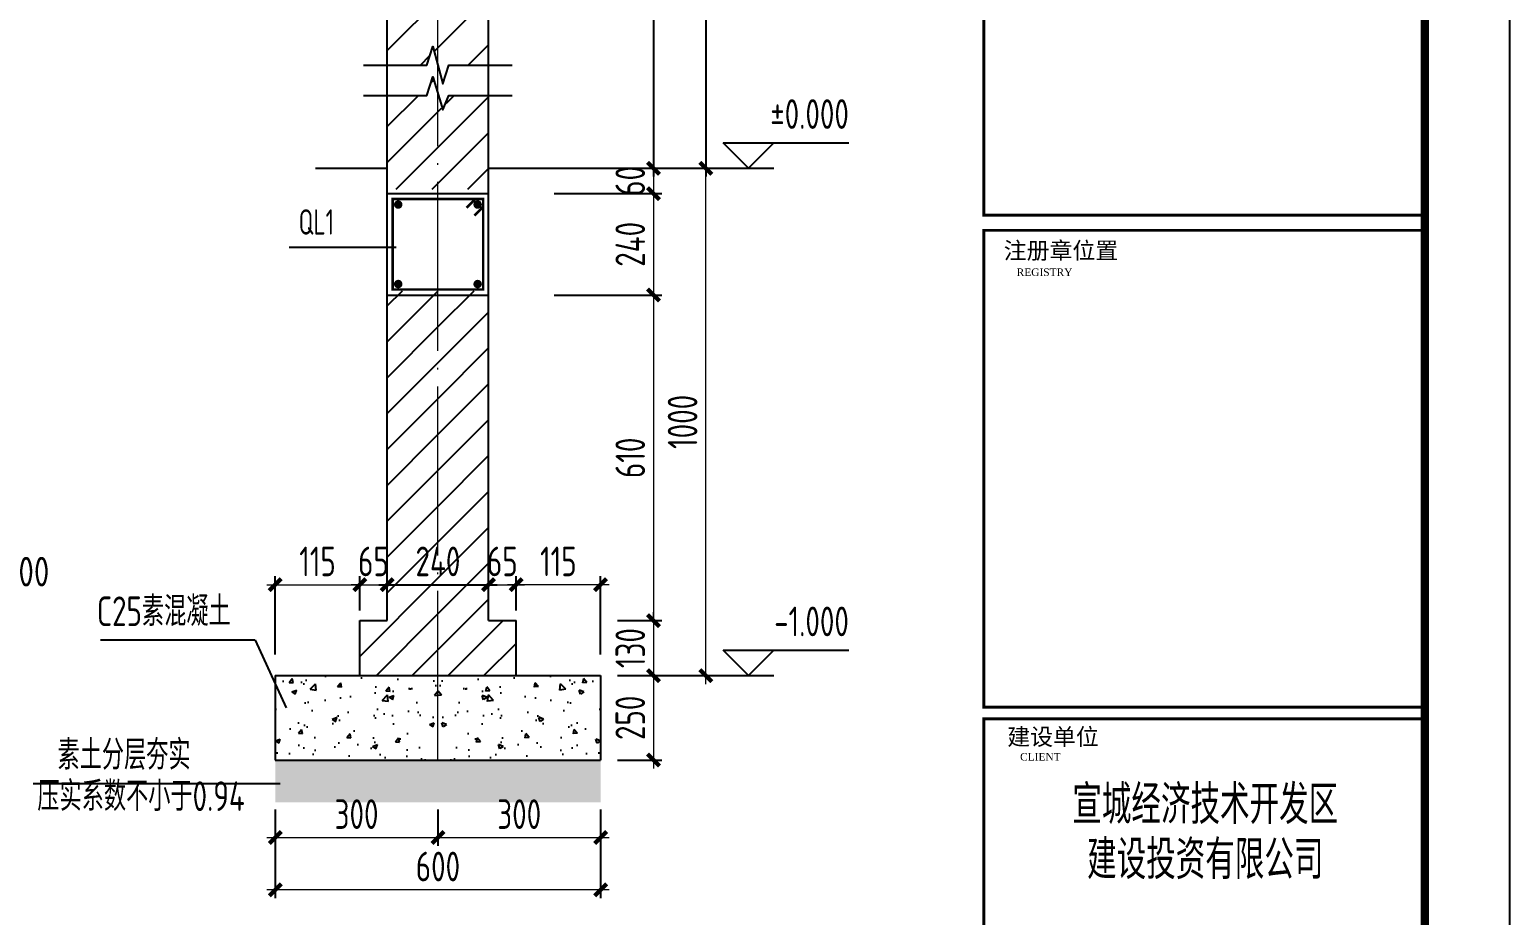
# Model space of a CAD drawing. Extents: x -2746917 to -971774, y -3334247 to -3250358.
# Drawn here: x -2203176 to -2185663, y -3294175 to -3283700 of the extents above; entities that cross this region are included whole.
import ezdxf
from ezdxf.enums import TextEntityAlignment as Align

# ---------------------------------------------------------------- set-up
doc = ezdxf.new("R2010")
doc.units = 0
doc.header["$LTSCALE"] = 1000
doc.header["$MEASUREMENT"] = 0
doc.header["$PDMODE"] = 35
doc.linetypes.add('DOTE', pattern=[2.42, 2, -0.2, 0.02, -0.2])
doc.layers.get('0').update_dxf_attribs({"linetype": 'CONTINUOUS'})
doc.layers.get('Defpoints').update_dxf_attribs({"linetype": 'CONTINUOUS'})
for name, color, linetype in [('AXIS', 253, 'DOTE'), ('DIM', 3, 'CONTINUOUS'), ('HATCH', 254, 'CONTINUOUS'), ('PUB_TEXT', 7, 'CONTINUOUS'), ('PUB_TITLE', 4, 'CONTINUOUS'), ('REIN', 1, 'CONTINUOUS'), ('TEXT', 7, 'CONTINUOUS'), ('THIN', 7, 'CONTINUOUS'), ('WIN', 3, 'CONTINUOUS')]:
    doc.layers.add(name, color=color, linetype=linetype)
doc.layers.add('yichutu', color=7, linetype='CONTINUOUS', true_color=0xffffff, plot=False)
doc.styles.add('GHF', font='times.ttf')
doc.styles.add('hztxt', font='tssdeng.shx', dxfattribs={"width": 0.8, "bigfont": 'tssdchn.shx'})
doc.styles.add('STYLE1', font='simhei.ttf', dxfattribs={"width": 0.8})
doc.styles.add('TSSD_Dimension', font='tssdeng.shx', dxfattribs={"width": 0.75, "bigfont": 'Hztxt.shx'})
doc.styles.add('TSSD_Rein', font='Tssdeng.shx', dxfattribs={"width": 0.75, "bigfont": 'hztxt.shx'})
doc.dimstyles.new('TSSD_200_100', dxfattribs={"dimtxt": 350, "dimasz": 100, "dimexe": 100, "dimexo": 250, "dimgap": 100, "dimtad": 1, "dimdec": 0, "dimlfac": 2, "dimzin": 0, "dimdsep": 46, "dimtxsty": 'TSSD_Dimension', "dimblk": 'ARCHTICK', "dimcen": 0, "dimdle": 100, "dimclrt": 7, "dimadec": 0, "dimazin": 0, "dimtfac": 1, "dimtdec": 0, "dimtix": 1, "dimtmove": 2, "dimatfit": 3, "dimfxl": 1, "dimtolj": 1, "dimtzin": 0, "dimarcsym": 0})
doc.dimstyles.new('TSSD_20_100', dxfattribs={"dimtxt": 350, "dimasz": 100, "dimexe": 100, "dimexo": 250, "dimgap": 100, "dimtad": 1, "dimdec": 0, "dimlfac": 0.2, "dimzin": 0, "dimdsep": 46, "dimtxsty": 'TSSD_Dimension', "dimblk": 'ARCHTICK', "dimcen": 0, "dimdle": 100, "dimclrt": 7, "dimadec": 0, "dimazin": 0, "dimtfac": 1, "dimtdec": 0, "dimtix": 1, "dimtmove": 2, "dimatfit": 3, "dimfxl": 1, "dimtolj": 1, "dimtzin": 0, "dimlwd": 5, "dimarcsym": 0})
doc.dimstyles.new('TSSD_50_100', dxfattribs={"dimtxt": 350, "dimasz": 100, "dimexe": 100, "dimexo": 250, "dimgap": 100, "dimtad": 1, "dimdec": 0, "dimlfac": 0.5, "dimzin": 0, "dimdsep": 46, "dimtxsty": 'TSSD_Dimension', "dimblk": 'ARCHTICK', "dimcen": 0, "dimdle": 100, "dimclrt": 7, "dimadec": 0, "dimazin": 0, "dimtfac": 1, "dimtdec": 0, "dimtix": 1, "dimtmove": 2, "dimatfit": 3, "dimfxl": 1, "dimtolj": 1, "dimtzin": 0, "dimarcsym": 0})
pattern_1 = [(45, (-3345172.36, -2723413.1), (-212.132034, 212.132034), [])]

# ---------------------------------------------------------------- blocks, each defined once
blk = doc.blocks.new('_ArchTick')
at = {"color": 0, "const_width": 0.5}
blk.add_lwpolyline([(-0.71, -0.71), (0.71, 0.71)], dxfattribs=at)
blk = doc.blocks.new('*D2614')
at = {"layer": 'Defpoints', "color": 0}
for p in [(-2197216, -3285339), (-2197216, -3285639), (-2195792, -3285639)]:
    blk.add_point(p, dxfattribs=at)
at = {"layer": 'DIM', "color": 0, "lineweight": 5}
for p, q in [((-2195792, -3285339), (-2195792, -3285239)), ((-2195792, -3285339), (-2195792, -3285639)), ((-2195792, -3285639), (-2195792, -3285739))]:
    blk.add_line(p, q, dxfattribs=at)
at = {"layer": 'DIM', "color": 0, "lineweight": -2}
for p, q in [((-2196966, -3285339), (-2195692, -3285339)), ((-2196966, -3285639), (-2195692, -3285639))]:
    blk.add_line(p, q, dxfattribs=at)
at = {"layer": 'DIM', "color": 0, "lineweight": 5, "xscale": 100, "yscale": 100, "zscale": 100}
for p, rotation in [((-2195792, -3285339), 270), ((-2195792, -3285639), 90)]:
    blk.add_blockref('_ArchTick', p, dxfattribs=dict(at, rotation=rotation))
at = {"layer": 'DIM', "color": 7, "insert": (-2196067, -3285489), "char_height": 350, "attachment_point": 5, "rotation": 90, "style": 'TSSD_Dimension'}
blk.add_mtext('\\A1;60', dxfattribs=at)
blk = doc.blocks.new('*D2615')
at = {"layer": 'Defpoints', "color": 0}
for p in [(-2197216, -3286839), (-2196468, -3290689), (-2195792, -3290689)]:
    blk.add_point(p, dxfattribs=at)
at = {"layer": 'DIM', "color": 0, "lineweight": 5}
blk.add_line((-2195792, -3286739), (-2195792, -3290789), dxfattribs=at)
at = {"layer": 'DIM', "color": 0, "lineweight": -2}
for p, q in [((-2196966, -3286839), (-2195692, -3286839)), ((-2196218, -3290689), (-2195692, -3290689))]:
    blk.add_line(p, q, dxfattribs=at)
at = {"layer": 'DIM', "color": 0, "lineweight": 5, "xscale": 100, "yscale": 100, "zscale": 100}
for p, rotation in [((-2195792, -3286839), 90), ((-2195792, -3290689), 270)]:
    blk.add_blockref('_ArchTick', p, dxfattribs=dict(at, rotation=rotation))
at = {"layer": 'DIM', "color": 7, "insert": (-2196067, -3288764), "char_height": 350, "attachment_point": 5, "rotation": 90, "style": 'TSSD_Dimension'}
blk.add_mtext('\\A1;610', dxfattribs=at)
blk = doc.blocks.new('*D2616')
at = {"layer": 'Defpoints', "color": 0}
for p in [(-2196468, -3290689), (-2196468, -3291339), (-2195792, -3291339)]:
    blk.add_point(p, dxfattribs=at)
at = {"layer": 'DIM', "color": 0, "lineweight": 5}
for p, q in [((-2195792, -3290689), (-2195792, -3290589)), ((-2195792, -3290689), (-2195792, -3291339)), ((-2195792, -3291339), (-2195792, -3291439))]:
    blk.add_line(p, q, dxfattribs=at)
at = {"layer": 'DIM', "color": 0, "lineweight": -2}
for p, q in [((-2196218, -3290689), (-2195692, -3290689)), ((-2196218, -3291339), (-2195692, -3291339))]:
    blk.add_line(p, q, dxfattribs=at)
at = {"layer": 'DIM', "color": 0, "lineweight": 5, "xscale": 100, "yscale": 100, "zscale": 100}
for p, rotation in [((-2195792, -3290689), 270), ((-2195792, -3291339), 90)]:
    blk.add_blockref('_ArchTick', p, dxfattribs=dict(at, rotation=rotation))
at = {"layer": 'DIM', "color": 7, "insert": (-2196067, -3291014), "char_height": 350, "attachment_point": 5, "rotation": 90, "style": 'TSSD_Dimension'}
blk.add_mtext('\\A1;130', dxfattribs=at)
blk = doc.blocks.new('*D2617')
at = {"layer": 'Defpoints', "color": 0}
for p in [(-2196468, -3291339), (-2196468, -3292339), (-2195792, -3292339)]:
    blk.add_point(p, dxfattribs=at)
at = {"layer": 'DIM', "color": 0, "lineweight": -2}
for p, q in [((-2196218, -3291339), (-2195692, -3291339)), ((-2196218, -3292339), (-2195692, -3292339))]:
    blk.add_line(p, q, dxfattribs=at)
at = {"layer": 'DIM', "color": 0, "lineweight": 5}
blk.add_line((-2195792, -3291239), (-2195792, -3292439), dxfattribs=at)
at = {"layer": 'DIM', "color": 0, "lineweight": 5, "xscale": 100, "yscale": 100, "zscale": 100}
for p, rotation in [((-2195792, -3291339), 90), ((-2195792, -3292339), 270)]:
    blk.add_blockref('_ArchTick', p, dxfattribs=dict(at, rotation=rotation))
at = {"layer": 'DIM', "color": 7, "insert": (-2196067, -3291839), "char_height": 350, "attachment_point": 5, "rotation": 90, "style": 'TSSD_Dimension'}
blk.add_mtext('\\A1;250', dxfattribs=at)
blk = doc.blocks.new('*D2618')
at = {"layer": 'Defpoints', "color": 0}
for p in [(-2197068, -3285339), (-2195173, -3285339), (-2196320, -3291339)]:
    blk.add_point(p, dxfattribs=at)
at = {"layer": 'DIM', "color": 0, "lineweight": 5}
blk.add_line((-2195173, -3291439), (-2195173, -3285239), dxfattribs=at)
at = {"layer": 'DIM', "color": 0, "lineweight": -2}
for p, q in [((-2196818, -3285339), (-2195073, -3285339)), ((-2196070, -3291339), (-2195073, -3291339))]:
    blk.add_line(p, q, dxfattribs=at)
at = {"layer": 'DIM', "color": 0, "lineweight": 5, "xscale": 100, "yscale": 100, "zscale": 100}
for p, rotation in [((-2195173, -3285339), 90), ((-2195173, -3291339), 270)]:
    blk.add_blockref('_ArchTick', p, dxfattribs=dict(at, rotation=rotation))
at = {"layer": 'DIM', "color": 7, "insert": (-2195448, -3288339), "char_height": 350, "attachment_point": 5, "rotation": 90, "style": 'TSSD_Dimension'}
blk.add_mtext('\\A1;1000', dxfattribs=at)
blk = doc.blocks.new('*D2619')
at = {"layer": 'Defpoints', "color": 0}
for p in [(-2197216, -3285639), (-2197216, -3286839), (-2195792, -3286839)]:
    blk.add_point(p, dxfattribs=at)
at = {"layer": 'DIM', "color": 0, "lineweight": 5}
blk.add_line((-2195792, -3285539), (-2195792, -3286939), dxfattribs=at)
at = {"layer": 'DIM', "color": 0, "lineweight": -2}
for p, q in [((-2196966, -3285639), (-2195692, -3285639)), ((-2196966, -3286839), (-2195692, -3286839))]:
    blk.add_line(p, q, dxfattribs=at)
at = {"layer": 'DIM', "color": 0, "lineweight": 5, "xscale": 100, "yscale": 100, "zscale": 100}
for p, rotation in [((-2195792, -3285639), 90), ((-2195792, -3286839), 270)]:
    blk.add_blockref('_ArchTick', p, dxfattribs=dict(at, rotation=rotation))
at = {"layer": 'DIM', "color": 7, "insert": (-2196067, -3286239), "char_height": 350, "attachment_point": 5, "rotation": 90, "style": 'TSSD_Dimension'}
blk.add_mtext('\\A1;240', dxfattribs=at)
blk = doc.blocks.new('*D2620')
at = {"layer": 'Defpoints', "color": 0}
for p in [(-2200268, -3292673), (-2198343, -3292673), (-2198343, -3293253)]:
    blk.add_point(p, dxfattribs=at)
at = {"layer": 'DIM', "color": 0, "lineweight": -2}
for p, q in [((-2200268, -3292923), (-2200268, -3293353)), ((-2198343, -3292923), (-2198343, -3293353))]:
    blk.add_line(p, q, dxfattribs=at)
at = {"layer": 'DIM', "color": 0, "lineweight": 5}
blk.add_line((-2200368, -3293253), (-2198243, -3293253), dxfattribs=at)
at = {"layer": 'DIM', "color": 0, "lineweight": 5, "xscale": 100, "yscale": 100, "zscale": 100, "rotation": 180}
blk.add_blockref('_ArchTick', (-2200268, -3293253), dxfattribs=at)
at = {"layer": 'DIM', "color": 0, "lineweight": 5, "xscale": 100, "yscale": 100, "zscale": 100}
blk.add_blockref('_ArchTick', (-2198343, -3293253), dxfattribs=at)
at = {"layer": 'DIM', "color": 7, "insert": (-2199306, -3292978), "char_height": 350, "attachment_point": 5, "style": 'TSSD_Dimension'}
blk.add_mtext('\\A1;300', dxfattribs=at)
blk = doc.blocks.new('*D2621')
at = {"layer": 'Defpoints', "color": 0}
for p in [(-2198343, -3292673), (-2196418, -3292673), (-2196418, -3293253)]:
    blk.add_point(p, dxfattribs=at)
at = {"layer": 'DIM', "color": 0, "lineweight": -2}
for p, q in [((-2198343, -3292923), (-2198343, -3293353)), ((-2196418, -3292923), (-2196418, -3293353))]:
    blk.add_line(p, q, dxfattribs=at)
at = {"layer": 'DIM', "color": 0, "lineweight": 5}
blk.add_line((-2198443, -3293253), (-2196318, -3293253), dxfattribs=at)
at = {"layer": 'DIM', "color": 0, "lineweight": 5, "xscale": 100, "yscale": 100, "zscale": 100, "rotation": 180}
blk.add_blockref('_ArchTick', (-2198343, -3293253), dxfattribs=at)
at = {"layer": 'DIM', "color": 0, "lineweight": 5, "xscale": 100, "yscale": 100, "zscale": 100}
blk.add_blockref('_ArchTick', (-2196418, -3293253), dxfattribs=at)
at = {"layer": 'DIM', "color": 7, "insert": (-2197381, -3292978), "char_height": 350, "attachment_point": 5, "style": 'TSSD_Dimension'}
blk.add_mtext('\\A1;300', dxfattribs=at)
blk = doc.blocks.new('*D2622')
at = {"layer": 'Defpoints', "color": 0}
for p in [(-2200268, -3292673), (-2196418, -3292673), (-2200268, -3293872)]:
    blk.add_point(p, dxfattribs=at)
at = {"layer": 'DIM', "color": 0, "lineweight": -2}
for p, q in [((-2200268, -3292923), (-2200268, -3293972)), ((-2196418, -3292923), (-2196418, -3293972))]:
    blk.add_line(p, q, dxfattribs=at)
at = {"layer": 'DIM', "color": 0, "lineweight": 5}
blk.add_line((-2196318, -3293872), (-2200368, -3293872), dxfattribs=at)
at = {"layer": 'DIM', "color": 0, "lineweight": 5, "xscale": 100, "yscale": 100, "zscale": 100, "rotation": 180}
blk.add_blockref('_ArchTick', (-2200268, -3293872), dxfattribs=at)
at = {"layer": 'DIM', "color": 0, "lineweight": 5, "xscale": 100, "yscale": 100, "zscale": 100}
blk.add_blockref('_ArchTick', (-2196418, -3293872), dxfattribs=at)
at = {"layer": 'DIM', "color": 7, "insert": (-2198343, -3293597), "char_height": 350, "attachment_point": 5, "style": 'TSSD_Dimension'}
blk.add_mtext('\\A1;600', dxfattribs=at)
blk = doc.blocks.new('*D2623')
at = {"layer": 'Defpoints', "color": 0}
for p in [(-2199268, -3290264), (-2199268, -3290818), (-2200268, -3291339)]:
    blk.add_point(p, dxfattribs=at)
at = {"layer": 'DIM', "color": 0, "lineweight": 5}
blk.add_line((-2200368, -3290264), (-2199168, -3290264), dxfattribs=at)
at = {"layer": 'DIM', "color": 0, "lineweight": -2}
for p, q in [((-2200268, -3291089), (-2200268, -3290164)), ((-2199268, -3290568), (-2199268, -3290164))]:
    blk.add_line(p, q, dxfattribs=at)
at = {"layer": 'DIM', "color": 0, "lineweight": 5, "xscale": 100, "yscale": 100, "zscale": 100, "rotation": 180}
blk.add_blockref('_ArchTick', (-2200268, -3290264), dxfattribs=at)
at = {"layer": 'DIM', "color": 0, "lineweight": 5, "xscale": 100, "yscale": 100, "zscale": 100}
blk.add_blockref('_ArchTick', (-2199268, -3290264), dxfattribs=at)
at = {"layer": 'DIM', "color": 7, "insert": (-2199768, -3289989), "char_height": 350, "attachment_point": 5, "style": 'TSSD_Dimension'}
blk.add_mtext('\\A1;115', dxfattribs=at)
blk = doc.blocks.new('*D2624')
at = {"layer": 'Defpoints', "color": 0}
for p in [(-2198943, -3290264), (-2199268, -3290818), (-2198943, -3290818)]:
    blk.add_point(p, dxfattribs=at)
at = {"layer": 'DIM', "color": 0, "lineweight": 5}
for p, q in [((-2199268, -3290264), (-2199368, -3290264)), ((-2199268, -3290264), (-2198943, -3290264)), ((-2198943, -3290264), (-2198843, -3290264))]:
    blk.add_line(p, q, dxfattribs=at)
at = {"layer": 'DIM', "color": 0, "lineweight": -2}
for p, q in [((-2199268, -3290568), (-2199268, -3290164)), ((-2198943, -3290568), (-2198943, -3290164))]:
    blk.add_line(p, q, dxfattribs=at)
at = {"layer": 'DIM', "color": 0, "lineweight": 5, "xscale": 100, "yscale": 100, "zscale": 100}
blk.add_blockref('_ArchTick', (-2199268, -3290264), dxfattribs=at)
at = {"layer": 'DIM', "color": 0, "lineweight": 5, "xscale": 100, "yscale": 100, "zscale": 100, "rotation": 180}
blk.add_blockref('_ArchTick', (-2198943, -3290264), dxfattribs=at)
at = {"layer": 'DIM', "color": 7, "insert": (-2199106, -3289989), "char_height": 350, "attachment_point": 5, "style": 'TSSD_Dimension'}
blk.add_mtext('\\A1;65', dxfattribs=at)
blk = doc.blocks.new('*D2625')
at = {"layer": 'Defpoints', "color": 0}
for p in [(-2197418, -3290264), (-2197743, -3290818), (-2197418, -3290818)]:
    blk.add_point(p, dxfattribs=at)
at = {"layer": 'DIM', "color": 0, "lineweight": 5}
for p, q in [((-2197743, -3290264), (-2197843, -3290264)), ((-2197743, -3290264), (-2197418, -3290264)), ((-2197418, -3290264), (-2197318, -3290264))]:
    blk.add_line(p, q, dxfattribs=at)
at = {"layer": 'DIM', "color": 0, "lineweight": -2}
for p, q in [((-2197743, -3290568), (-2197743, -3290164)), ((-2197418, -3290568), (-2197418, -3290164))]:
    blk.add_line(p, q, dxfattribs=at)
at = {"layer": 'DIM', "color": 0, "lineweight": 5, "xscale": 100, "yscale": 100, "zscale": 100}
blk.add_blockref('_ArchTick', (-2197743, -3290264), dxfattribs=at)
at = {"layer": 'DIM', "color": 0, "lineweight": 5, "xscale": 100, "yscale": 100, "zscale": 100, "rotation": 180}
blk.add_blockref('_ArchTick', (-2197418, -3290264), dxfattribs=at)
at = {"layer": 'DIM', "color": 7, "insert": (-2197581, -3289989), "char_height": 350, "attachment_point": 5, "style": 'TSSD_Dimension'}
blk.add_mtext('\\A1;65', dxfattribs=at)
blk = doc.blocks.new('*D2629')
at = {"layer": 'Defpoints', "color": 0}
for p in [(-2197418, -3290264), (-2197418, -3290818), (-2196418, -3291339)]:
    blk.add_point(p, dxfattribs=at)
at = {"layer": 'DIM', "color": 0, "lineweight": 5}
blk.add_line((-2196318, -3290264), (-2197518, -3290264), dxfattribs=at)
at = {"layer": 'DIM', "color": 0, "lineweight": -2}
for p, q in [((-2197418, -3290568), (-2197418, -3290164)), ((-2196418, -3291089), (-2196418, -3290164))]:
    blk.add_line(p, q, dxfattribs=at)
at = {"layer": 'DIM', "color": 0, "lineweight": 5, "xscale": 100, "yscale": 100, "zscale": 100, "rotation": 180}
blk.add_blockref('_ArchTick', (-2197418, -3290264), dxfattribs=at)
at = {"layer": 'DIM', "color": 0, "lineweight": 5, "xscale": 100, "yscale": 100, "zscale": 100}
blk.add_blockref('_ArchTick', (-2196418, -3290264), dxfattribs=at)
at = {"layer": 'DIM', "color": 7, "insert": (-2196918, -3289989), "char_height": 350, "attachment_point": 5, "style": 'TSSD_Dimension'}
blk.add_mtext('\\A1;115', dxfattribs=at)
blk = doc.blocks.new('*D2630')
at = {"layer": 'Defpoints', "color": 0}
for p in [(-2197153, -3278037), (-2197153, -3285339), (-2195792, -3285339)]:
    blk.add_point(p, dxfattribs=at)
at = {"layer": 'DIM', "color": 0, "lineweight": -2}
for p, q in [((-2196903, -3278037), (-2195692, -3278037)), ((-2195792, -3277937), (-2195792, -3285439)), ((-2196903, -3285339), (-2195692, -3285339))]:
    blk.add_line(p, q, dxfattribs=at)
at = {"layer": 'DIM', "color": 0, "lineweight": -2, "xscale": 100, "yscale": 100, "zscale": 100}
for p, rotation in [((-2195792, -3278037), 90), ((-2195792, -3285339), 270)]:
    blk.add_blockref('_ArchTick', p, dxfattribs=dict(at, rotation=rotation))
at = {"layer": 'DIM', "color": 7, "insert": (-2196067, -3281688), "char_height": 350, "attachment_point": 5, "rotation": 90, "style": 'TSSD_Dimension'}
blk.add_mtext('\\A1;3000', dxfattribs=at)
blk = doc.blocks.new('*D2631')
at = {"layer": 'Defpoints', "color": 0}
for p in [(-2196533, -3278037), (-2196533, -3285339), (-2195173, -3285339)]:
    blk.add_point(p, dxfattribs=at)
at = {"layer": 'DIM', "color": 0, "lineweight": -2}
for p, q in [((-2196283, -3278037), (-2195073, -3278037)), ((-2195173, -3277937), (-2195173, -3285439)), ((-2196283, -3285339), (-2195073, -3285339))]:
    blk.add_line(p, q, dxfattribs=at)
at = {"layer": 'DIM', "color": 0, "lineweight": -2, "xscale": 100, "yscale": 100, "zscale": 100}
for p, rotation in [((-2195173, -3278037), 90), ((-2195173, -3285339), 270)]:
    blk.add_blockref('_ArchTick', p, dxfattribs=dict(at, rotation=rotation))
at = {"layer": 'DIM', "color": 7, "insert": (-2195448, -3281688), "char_height": 350, "attachment_point": 5, "rotation": 90, "style": 'TSSD_Dimension'}
blk.add_mtext('\\A1;3000', dxfattribs=at)
blk = doc.blocks.new('*D2633')
at = {"layer": 'Defpoints', "color": 0, "ltscale": 1.5}
for p in [(-2197743, -3290264), (-2198943, -3290568), (-2197743, -3290568)]:
    blk.add_point(p, dxfattribs=at)
at = {"layer": 'DIM', "color": 0, "lineweight": -2, "ltscale": 1.5}
for p, q in [((-2199043, -3290264), (-2197643, -3290264)), ((-2198943, -3290318), (-2198943, -3290164)), ((-2197743, -3290318), (-2197743, -3290164))]:
    blk.add_line(p, q, dxfattribs=at)
at = {"layer": 'DIM', "color": 0, "lineweight": -2, "ltscale": 1.5, "xscale": 100, "yscale": 100, "zscale": 100, "rotation": 180}
blk.add_blockref('_ArchTick', (-2198943, -3290264), dxfattribs=at)
at = {"layer": 'DIM', "color": 0, "lineweight": -2, "ltscale": 1.5, "xscale": 100, "yscale": 100, "zscale": 100}
blk.add_blockref('_ArchTick', (-2197743, -3290264), dxfattribs=at)
at = {"layer": 'DIM', "color": 7, "ltscale": 1.5, "insert": (-2198343, -3289989), "char_height": 350, "attachment_point": 5, "style": 'TSSD_Dimension'}
blk.add_mtext('\\A1;240', dxfattribs=at)
blk = doc.blocks.new('yct-891-420-89100-42000-100-2004.0')
at = {"layer": 'yichutu', "color": 7, "true_color": 0xffffff}
blk.add_lwpolyline([(0, 0), (0, 42000), (89100, 42000), (89100, 0)], close=True, dxfattribs=at)
blk = doc.blocks.new('A$C28727B96')
at = {"layer": 'PUB_TITLE'}
blk.add_lwpolyline([(-86607, -4276), (-86607, 37724), (2493, 37724), (2493, -4276)], close=True, dxfattribs=at)
at = {"layer": 'PUB_TITLE', "const_width": 100}
blk.add_lwpolyline([(1493, -3276), (1493, 36724), (-85893, 36724), (-85893, -3276), (1493, -3276)], dxfattribs=at)
at = {"layer": 'PUB_TITLE', "color": 4, "const_width": 35.1}
for points in [[(-3728, 26002), (1493, 26002), (1493, 31346), (-3728, 31346)], [(-3728, 25823), (1493, 25823), (1493, 20185), (-3728, 20185)], [(-3728, 20045), (1493, 20045), (1493, 8817), (-3728, 8817)]]:
    blk.add_lwpolyline(points, close=True, dxfattribs=at)
at = {"layer": 'PUB_TEXT'}
for s, height, style, p in [('注册章位置', 198.6, 'STYLE1', (-3491, 25485)), ('REGISTRY', 89.4, 'GHF', (-3338, 25283)), ('建设单位', 198.6, 'STYLE1', (-3449, 19735)), ('CLIENT', 89.4, 'GHF', (-3297, 19552))]:
    blk.add_text(s, height=height, dxfattribs=dict(at, style=style)).set_placement(p)
at = {"layer": 'WIN', "color": 6, "style": 'hztxt', "width": 0.8}
for s, p in [('宣城经济技术开发区', (-1106, 18803)), ('建设投资有限公司', (-1106, 18151))]:
    blk.add_text(s, height=460, dxfattribs=at).set_placement(p, align=Align.CENTER)

msp = doc.modelspace()

# ---------------------------------------------------------------- hatches: boundary and pattern name
at = {"layer": 'HATCH'}
h = msp.add_hatch(dxfattribs=at)
h.set_pattern_fill('STONE_DATUM', color=256, scale=200, style=0)
h.set_pattern_definition([(45, (-1354520.25, -3226957.97), (-282.84271, 282.84271), [])])
h.paths.add_polyline_path([(-2197743.23, -3279237.13), (-2198943.23, -3279237.13), (-2198943.23, -3284120.13), (-2198473.23, -3284120.13), (-2198403.23, -3283900.13), (-2198283.23, -3284340.13), (-2198213.23, -3284120.13), (-2197743.23, -3284120.13)])
h = msp.add_hatch(dxfattribs=at)
h.set_pattern_fill('STONE_DATUM', color=256, scale=150, style=0)
h.set_pattern_definition(pattern_1)
h.paths.add_polyline_path([(-2198343.23, -3284478.32), (-2198403.23, -3284258.32), (-2198473.23, -3284478.32), (-2198943.23, -3284478.32), (-2198943.23, -3285588.79), (-2198343.23, -3285588.79)])
h = msp.add_hatch(dxfattribs=at)
h.set_pattern_fill('STONE_DATUM', color=256, scale=150, style=0)
h.set_pattern_definition(pattern_1)
h.paths.add_polyline_path([(-2197743.23, -3284478.32), (-2198213.23, -3284478.32), (-2198283.23, -3284698.32), (-2198343.23, -3284478.32), (-2198343.23, -3285588.79), (-2197743.23, -3285588.79)])
h = msp.add_hatch(dxfattribs=at)
h.set_pattern_fill('STONE_DATUM', color=256, scale=150, style=0)
h.set_pattern_definition(pattern_1)
h.paths.add_polyline_path([(-2198343.23, -3286788.79), (-2198943.23, -3286788.79), (-2198943.23, -3290688.79), (-2199268.23, -3290688.79), (-2199268.23, -3291338.79), (-2198343.23, -3291338.79)])
h = msp.add_hatch(dxfattribs=at)
h.set_pattern_fill('STONE_DATUM', color=256, scale=150, style=0)
h.set_pattern_definition(pattern_1)
h.paths.add_polyline_path([(-2197743.23, -3286788.79), (-2198343.23, -3286788.79), (-2198343.23, -3291338.79), (-2197418.23, -3291338.79), (-2197418.23, -3290688.79), (-2197743.23, -3290688.79)])
h = msp.add_hatch(dxfattribs=at)
h.set_pattern_fill('CONCRETE', color=256, scale=80, style=0)
h.set_pattern_definition([(50, (-3294578.34, -2616056.7), (573.80815, -50.2017), [60, -660]), (355, (-3294578.34, -2616056.7), (-111.00107, 601.7537), [48, -528]), (100.4514, (-3294530.5, -2616060.9), (462.8075, 551.55163), [50.99215, -560.9137]), (46.1842, (-3294578.34, -2615896.7), (853.79284, -132.4152), [90, -990]), (96.6356, (-3294507.2, -2615907.7), (747.73016, 779.2943), [76.48823, -841.3704]), (351.1842, (-3294578.3, -2615896.7), (747.72956, 779.2949), [72, -792]), (21, (-3294498.34, -2615936.7), (477.52564, -322.09511), [60, -660]), (326, (-3294498.34, -2615936.7), (194.65227, 580.12004), [48, -528]), (71.4514, (-3294458.54, -2615963.54), (672.1781, 258.0244), [50.99215, -560.9137]), (37.5, (-3294578.34, -2616056.7), (9.727884, 266.315083), [0, -521.6, 0, -536, 0, -530]), (7.5, (-3294578.34, -2616056.7), (210.45563, 315.52937), [0, -305.6, 0, -509.6, 0, -202]), (327.5, (-3294756.74, -2616056.7), (427.05795, -18.043897), [0, -200, 0, -624, 0, -828]), (317.5, (-3294836.74, -2616056.7), (466.54894, 80.08399), [0, -260, 0, -414.4, 0, -588])])
h.paths.add_polyline_path([(-2198343.23, -3291338.79), (-2200268.23, -3291338.79), (-2200268.23, -3292338.79), (-2198343.23, -3292338.79)])
h = msp.add_hatch(dxfattribs=at)
h.set_pattern_fill('CONCRETE', color=256, scale=80, style=0)
h.set_pattern_definition([(130, (-1102108.13, -2616056.7), (-573.80815, -50.2017), [60, -660]), (185, (-1102108.13, -2616056.7), (111.00107, 601.7537), [48, -528]), (79.5486, (-1102155.95, -2616060.9), (-462.8075, 551.55163), [50.99215, -560.9137]), (133.8158, (-1102108.1, -2615896.7), (-853.79284, -132.4152), [90, -990]), (83.3644, (-1102179.3, -2615907.7), (-747.73016, 779.2943), [76.48823, -841.3704]), (188.8158, (-1102108.1, -2615896.7), (-747.72956, 779.2949), [72, -792]), (159, (-1102188.13, -2615936.7), (-477.52564, -322.09511), [60, -660]), (214, (-1102188.13, -2615936.7), (-194.65227, 580.12004), [48, -528]), (108.5486, (-1102227.9, -2615963.54), (-672.1781, 258.0244), [50.99215, -560.9137]), (142.5, (-1102108.13, -2616056.7), (-9.727884, 266.315083), [0, -521.6, 0, -536, 0, -530]), (172.5, (-1102108.13, -2616056.7), (-210.45563, 315.52937), [0, -305.6, 0, -509.6, 0, -202]), (212.5, (-1101929.73, -2616056.7), (-427.05795, -18.043897), [0, -200, 0, -624, 0, -828]), (222.5, (-1101849.73, -2616056.7), (-466.54894, 80.08399), [0, -260, 0, -414.4, 0, -588])])
h.paths.add_polyline_path([(-2198343.23, -3291338.79), (-2196418.23, -3291338.79), (-2196418.23, -3292338.79), (-2198343.23, -3292338.79)])
h = msp.add_hatch(dxfattribs=at)
h.set_pattern_fill('RETURN_GROUND', color=256, scale=80, style=0)
h.set_pattern_definition([(16.1423, (-1353783.794, -3226761.046), (729792.890317752, 211226.0766936075), [341.808, -803616.632]), (8.7197, (-1354055.106, -3226159.982), (167640.02458423, 25704.66570618), [353.16, -183945.824]), (8.2053, (-1354086.21, -3226032.166), (596798.3537560856, 86055.5006808881), [363.16, -1565780.488]), (45, (-1353867, -3226209.65), (7e-14, 1117.6021), [2.44, -1578.08]), (283.2246, (-1353877.114, -3225888.814), (48056.97469555, -204520.76189933), [353.176, -229255.832]), (285.6422, (-1354027.46, -3225940.63), (5587.9843928, -20116.8057714), [340.704, -28673.872]), (30.9133, (-1354400.946, -3226211.382), (181051.156604226, 108407.27556364), [10.072, -217531.848]), (30.9133, (-1354485.402, -3226871.582), (181051.156604226, 108407.27556364), [10.072, -217531.848]), (306.8699, (-1354402.45, -3226918.21), (2235.20014, -3352.79991), [8.64, -5579.36]), (53.1301, (-1354402.45, -3226816.3), (2235.20014, 3352.79991), [8.64, -5579.36]), (53.1301, (-1354462.94, -3226735.13), (2235.20014, 3352.79991), [8.64, -5579.36]), (45, (-1354444.15, -3226619), (7e-14, 1117.6021), [2.44, -1578.08]), (30.9133, (-1354414.77, -3226658.726), (181051.156604226, 108407.27556364), [10.072, -217531.848]), (45, (-1354425.1, -3226541.3), (7e-14, 1117.6021), [2.44, -1578.08]), (45, (-1354473.5, -3226470.5), (7e-14, 1117.6021), [2.44, -1578.08]), (45, (-1354482.2, -3226356.5), (7e-14, 1117.6021), [2.44, -1578.08]), (45, (-1354496, -3226239), (7e-14, 1117.6021), [2.44, -1578.08]), (45, (-1354432.05, -3226287.4), (7e-14, 1117.6021), [2.44, -1578.08]), (30.9133, (-1354466.61, -3226278.742), (181051.156604226, 108407.27556364), [10.072, -217531.848]), (30.9133, (-1354272.842, -3226835.31), (181051.156604226, 108407.27556364), [10.072, -217531.848]), (306.8699, (-1354269.39, -3226916.5), (2235.20014, -3352.79991), [8.64, -5579.36]), (45, (-1354238.3, -3226843.95), (7e-14, 1117.6021), [2.44, -1578.08]), (306.8699, (-1354189.9, -3226881.95), (2235.20014, -3352.79991), [8.64, -5579.36]), (306.8699, (-1354087.94, -3226928.58), (2235.20014, -3352.79991), [8.64, -5579.36]), (45, (-1354056.8, -3226856), (7e-14, 1117.6021), [2.44, -1578.08]), (30.9133, (-1353989.434, -3226852.582), (181051.156604226, 108407.27556364), [10.072, -217531.848]), (306.8699, (-1353906.5, -3226899.22), (2235.20014, -3352.79991), [8.64, -5579.36]), (306.8699, (-1353804.53, -3226945.85), (2235.20014, -3352.79991), [8.64, -5579.36]), (45, (-1353773.4, -3226873.3), (7e-14, 1117.6021), [2.44, -1578.08]), (8.2053, (-1354383.49, -3226509.854), (596798.3537560856, 86055.5006808881), [363.16, -1565780.488]), (8.7197, (-1354352.386, -3226637.662), (167640.02458423, 25704.66570618), [353.16, -183945.824]), (285.6422, (-1354324.73, -3226418.31), (5587.9843928, -20116.8057714), [340.704, -28673.872]), (283.2246, (-1354174.386, -3226366.494), (48056.97469555, -204520.76189933), [353.176, -229255.832]), (45, (-1354380.2, -3226667.4), (7e-14, 1117.6021), [2.44, -1578.08]), (53.1301, (-1354328.15, -3226664.32), (2235.20014, 3352.79991), [8.64, -5579.36]), (45, (-1354293.6, -3226570.3), (7e-14, 1117.6021), [2.44, -1578.08]), (30.9133, (-1354193.57, -3226760.63), (181051.156604226, 108407.27556364), [10.072, -217531.848]), (45, (-1354164.24, -3226687.34), (7e-14, 1117.6021), [2.44, -1578.08]), (45, (-1354172.9, -3226620), (7e-14, 1117.6021), [2.44, -1578.08]), (45, (-1354119.3, -3226634.54), (7e-14, 1117.6021), [2.44, -1578.08]), (45, (-1354390.6, -3226465.3), (7e-14, 1117.6021), [2.44, -1578.08]), (45, (-1354276.6, -3226398.9), (7e-14, 1117.6021), [2.44, -1578.08]), (45, (-1354366.4, -3226220), (7e-14, 1117.6021), [2.44, -1578.08]), (30.9133, (-1354260.794, -3226283.59), (181051.156604226, 108407.27556364), [10.072, -217531.848]), (45, (-1354238.3, -3226463.2), (7e-14, 1117.6021), [2.44, -1578.08]), (306.8699, (-1354169.2, -3226392.4), (2235.20014, -3352.79991), [8.64, -5579.36]), (45, (-1354115.6, -3226496), (7e-14, 1117.6021), [2.44, -1578.08]), (45, (-1354015.6, -3226701.9), (7e-14, 1117.6021), [2.44, -1578.08]), (30.9133, (-1353986.202, -3226741.63), (181051.156604226, 108407.27556364), [10.072, -217531.848]), (45, (-1353951.6, -3226750.3), (7e-14, 1117.6021), [2.44, -1578.08]), (45, (-1354081.3, -3226556.1), (7e-14, 1117.6021), [2.44, -1578.08]), (53.1301, (-1353896.12, -3226811.13), (2235.20014, 3352.79991), [8.64, -5579.36]), (326.3099, (-1353897.85, -3226631.5), (2235.19709, -1117.59791), [6.232, -4023.336]), (71.4792, (-1353882.298, -3226588.326), (1117.60033882, 3352.802474928), [5.464, -235723.376]), (45, (-1353785.5, -3226607.3), (7e-14, 1117.6021), [2.44, -1578.08]), (45, (-1354010.44, -3226393.7), (7e-14, 1117.6021), [2.44, -1578.08]), (45, (-1354074.4, -3226345.36), (7e-14, 1117.6021), [2.44, -1578.08]), (45, (-1354051.9, -3226270.1), (7e-14, 1117.6021), [2.44, -1578.08]), (45, (-1354055.3, -3226225.2), (7e-14, 1117.6021), [2.44, -1578.08]), (30.9133, (-1353925.762, -3226500.806), (181051.156604226, 108407.27556364), [10.072, -217531.848]), (270, (-1353811.4, -3226467.4), (1117.6, -2e-13), [5.184, -1112.416]), (45, (-1353851.4, -3226361.65), (7e-14, 1117.6021), [2.44, -1578.08]), (30.9133, (-1353885.97, -3226353.014), (181051.156604226, 108407.27556364), [10.072, -217531.848]), (45, (-1353863.5, -3226254.6), (7e-14, 1117.6021), [2.44, -1578.08]), (30.9133, (-1354454.514, -3226055.934), (181051.156604226, 108407.27556364), [10.072, -217531.848]), (45, (-1354475.25, -3226130.2), (7e-14, 1117.6021), [2.44, -1578.08]), (45, (-1354416.5, -3226109.5), (7e-14, 1117.6021), [2.44, -1578.08]), (45, (-1354419.95, -3226064.6), (7e-14, 1117.6021), [2.44, -1578.08]), (45, (-1354483.9, -3226016.2), (7e-14, 1117.6021), [2.44, -1578.08]), (45, (-1354463.15, -3225907.4), (7e-14, 1117.6021), [2.44, -1578.08]), (45, (-1354404.4, -3225886.7), (7e-14, 1117.6021), [2.44, -1578.08]), (45, (-1354324.9, -3226045.6), (7e-14, 1117.6021), [2.44, -1578.08]), (306.8699, (-1354255.79, -3225974.76), (2235.20014, -3352.79991), [8.64, -5579.36]), (45, (-1354304.2, -3225936.76), (7e-14, 1117.6021), [2.44, -1578.08]), (45, (-1354198.5, -3226189.34), (7e-14, 1117.6021), [2.44, -1578.08]), (45, (-1354236.8, -3226125), (7e-14, 1117.6021), [2.44, -1578.08]), (45, (-1354177.8, -3226080.5), (7e-14, 1117.6021), [2.44, -1578.08]), (306.8699, (-1354129.4, -3226118.53), (2235.20014, -3352.79991), [8.64, -5579.36]), (45, (-1354181.5, -3225969.6), (7e-14, 1117.6021), [2.44, -1578.08]), (30.9133, (-1354207.394, -3225876.31), (181051.156604226, 108407.27556364), [10.072, -217531.848]), (45, (-1354172.8, -3225884.94), (7e-14, 1117.6021), [2.44, -1578.08]), (45, (-1354102, -3225888.4), (7e-14, 1117.6021), [2.44, -1578.08]), (45, (-1354055.1, -3226113.34), (7e-14, 1117.6021), [2.44, -1578.08]), (45, (-1353996.35, -3226092.6), (7e-14, 1117.6021), [2.44, -1578.08]), (306.8699, (-1354053.6, -3225926.4), (2235.20014, -3352.79991), [8.64, -5579.36]), (45, (-1353943, -3226049), (7e-14, 1117.6021), [2.44, -1578.08]), (45, (-1353941.05, -3225985.5), (7e-14, 1117.6021), [2.44, -1578.08]), (45, (-1353979.3, -3225921.2), (7e-14, 1117.6021), [2.44, -1578.08]), (45, (-1353875.6, -3226142.3), (7e-14, 1117.6021), [2.44, -1578.08]), (30.9133, (-1353913.618, -3226088.75), (181051.156604226, 108407.27556364), [10.072, -217531.848]), (45, (-1353879.06, -3226097.4), (7e-14, 1117.6021), [2.44, -1578.08]), (45, (-1353784, -3226078.4), (7e-14, 1117.6021), [2.44, -1578.08]), (30.9133, (-1353788.978, -3226058.078), (181051.156604226, 108407.27556364), [10.072, -217531.848]), (306.8699, (-1353871.93, -3225914.72), (2235.20014, -3352.79991), [8.64, -5579.36]), (45, (-1353818.35, -3226018.35), (7e-14, 1117.6021), [2.44, -1578.08]), (45, (-1353797.6, -3225909.5), (7e-14, 1117.6021), [2.44, -1578.08]), (45, (-1353920.3, -3225876.7), (7e-14, 1117.6021), [2.44, -1578.08]), (294.7024, (-1353700.842, -3226678.142), (18999.17942407, -41351.2065486), [269.76, -61238.864]), (107.7447, (-1353503.84, -3226888.854), (-7823.2143687, 24587.1991407), [268.216, -29067.448]), (14.0362, (-1353738.87, -3226878.5), (1117.60028, 0.00109), [270.744, -4337.24]), (306.8699, (-1353725.04, -3226911.3), (2235.20014, -3352.79991), [8.64, -5579.36]), (45, (-1353650.7, -3226947.6), (7e-14, 1117.6021), [2.44, -1578.08]), (45, (-1353592, -3226885.4), (7e-14, 1117.6021), [2.44, -1578.08]), (45, (-1353519.4, -3226854.3), (7e-14, 1117.6021), [2.44, -1578.08]), (30.9133, (-1353490.018, -3226894.038), (181051.156604226, 108407.27556364), [10.072, -217531.848]), (45, (-1353455.46, -3226902.7), (7e-14, 1117.6021), [2.44, -1578.08]), (30.9133, (-1353676.65, -3226812.862), (181051.156604226, 108407.27556364), [10.072, -217531.848]), (53.1301, (-1353685.3, -3226724.77), (2235.20014, 3352.79991), [8.64, -5579.36]), (45, (-1353631.7, -3226736.9), (7e-14, 1117.6021), [2.44, -1578.08]), (45, (-1353726.8, -3226586.6), (7e-14, 1117.6021), [2.44, -1578.08]), (30.9133, (-1353662.826, -3226555.51), (181051.156604226, 108407.27556364), [10.072, -217531.848]), (306.8699, (-1353572.97, -3226750.68), (2235.20014, -3352.79991), [8.64, -5579.36]), (45, (-1353498.66, -3226745.5), (7e-14, 1117.6021), [2.44, -1578.08]), (45, (-1353553.95, -3226653.96), (7e-14, 1117.6021), [2.44, -1578.08]), (30.9133, (-1353481.378, -3226572.782), (181051.156604226, 108407.27556364), [10.072, -217531.848]), (14.0362, (-1353740.6, -3226422.5), (1117.60028, 0.00109), [7.128, -4600.856]), (45, (-1353678.4, -3226374.15), (7e-14, 1117.6021), [2.44, -1578.08]), (45, (-1353735.4, -3226318.9), (7e-14, 1117.6021), [2.44, -1578.08]), (45, (-1353714.7, -3226210.1), (7e-14, 1117.6021), [2.44, -1578.08]), (30.9133, (-1353633.666, -3226263.198), (181051.156604226, 108407.27556364), [10.072, -217531.848]), (45, (-1353560.9, -3226505.4), (7e-14, 1117.6021), [2.44, -1578.08]), (45, (-1353510.75, -3226381.1), (7e-14, 1117.6021), [2.44, -1578.08]), (45, (-1353595.65, -3226316.74), (7e-14, 1117.6021), [2.44, -1578.08]), (45, (-1353599.1, -3226271.8), (7e-14, 1117.6021), [2.44, -1578.08]), (45, (-1353490, -3226272.25), (7e-14, 1117.6021), [2.44, -1578.08]), (45, (-1353439.9, -3226724.8), (7e-14, 1117.6021), [2.44, -1578.08]), (45, (-1353446.8, -3226581.4), (7e-14, 1117.6021), [2.44, -1578.08]), (45, (-1353453.7, -3226436.3), (7e-14, 1117.6021), [2.44, -1578.08]), (45, (-1353431.3, -3226251.5), (7e-14, 1117.6021), [2.44, -1578.08]), (45, (-1353754.4, -3226066.7), (7e-14, 1117.6021), [2.44, -1578.08]), (45, (-1353655.9, -3226189.34), (7e-14, 1117.6021), [2.44, -1578.08]), (45, (-1353659.4, -3226047.7), (7e-14, 1117.6021), [2.44, -1578.08]), (45, (-1353638.6, -3225938.9), (7e-14, 1117.6021), [2.44, -1578.08]), (45, (-1353536.7, -3226080.5), (7e-14, 1117.6021), [2.44, -1578.08]), (45, (-1353609.26, -3226111.6), (7e-14, 1117.6021), [2.44, -1578.08]), (30.9133, (-1353507.298, -3226120.254), (181051.156604226, 108407.27556364), [10.072, -217531.848]), (45, (-1353472.7, -3226128.9), (7e-14, 1117.6021), [2.44, -1578.08]), (306.8699, (-1353590.25, -3225976.9), (2235.20014, -3352.79991), [8.64, -5579.36]), (45, (-1353738.9, -3225888.8), (7e-14, 1117.6021), [2.44, -1578.08]), (30.9133, (-1353541.858, -3225878.446), (181051.156604226, 108407.27556364), [10.072, -217531.848]), (45, (-1353507.3, -3225887.1), (7e-14, 1117.6021), [2.44, -1578.08]), (45, (-1353457.2, -3225951), (7e-14, 1117.6021), [2.44, -1578.08])])
h.paths.add_polyline_path([(-2200268.23, -3292338.79), (-2196418.23, -3292338.79), (-2196418.23, -3292838.79), (-2200268.23, -3292838.79)])

# ---------------------------------------------------------------- linework, layer by layer
at = {"layer": 'AXIS', "linetype": 'DOTE', "lineweight": 5}
msp.add_line((-2198343.23, -3292338.79), (-2198343.23, -3278037.13), dxfattribs=at)
at = {"layer": 'REIN', "const_width": 30}
msp.add_lwpolyline([(-2198004.05, -3285807.68), (-2197900.09, -3285703.79), (-2197808.23, -3285703.79), (-2197808.23, -3286773.79), (-2198878.23, -3286773.79), (-2198878.23, -3285703.79), (-2197808.23, -3285703.79), (-2197808.23, -3285795.64), (-2197912.13, -3285899.6)], dxfattribs=at)
at = {"layer": 'REIN', "const_width": 50}
for points in [[(-2198838.23, -3285768.79, 1), (-2198788.23, -3285768.79, 1)], [(-2197898.23, -3285768.79, 1), (-2197848.23, -3285768.79, 1)], [(-2198838.23, -3286708.79, 1), (-2198788.23, -3286708.79, 1)], [(-2197898.23, -3286708.79, 1), (-2197848.23, -3286708.79, 1)]]:
    msp.add_lwpolyline(points, format="xyb", close=True, dxfattribs=at)
at = {"layer": 'THIN'}
for p, q in [((-2198943.23, -3290688.79), (-2198943.23, -3278037.13)), ((-2197743.23, -3290688.79), (-2197743.23, -3278037.13)), ((-2194668.19, -3285338.79), (-2194968.19, -3285038.79)), ((-2194968.19, -3285038.79), (-2194368.19, -3285038.79)), ((-2194668.19, -3285338.79), (-2194368.19, -3285038.79)), ((-2194368.19, -3285038.79), (-2193479.72, -3285038.79)), ((-2199791.38, -3285338.79), (-2198943.23, -3285338.79)), ((-2197743.23, -3285338.79), (-2196895.09, -3285338.79)), ((-2195172.7, -3285338.79), (-2194368.19, -3285338.79)), ((-2194668.19, -3285338.79), (-2194668.19, -3285338.79)), ((-2198943.23, -3285638.79), (-2197743.23, -3285638.79)), ((-2198836.72, -3286276.76), (-2200102.09, -3286276.76)), ((-2198943.23, -3286838.79), (-2197743.23, -3286838.79)), ((-2199268.23, -3290688.79), (-2198943.23, -3290688.79)), ((-2199268.23, -3291338.79), (-2199268.23, -3290688.79)), ((-2197743.23, -3290688.79), (-2197418.23, -3290688.79)), ((-2197418.23, -3291338.79), (-2197418.23, -3290688.79)), ((-2200507.98, -3290920.47), (-2202336.74, -3290920.47)), ((-2200507.98, -3290920.47), (-2200140.54, -3291719.29)), ((-2194668.19, -3291338.79), (-2194968.19, -3291038.79)), ((-2194968.19, -3291038.79), (-2194368.19, -3291038.79)), ((-2194668.19, -3291338.79), (-2194368.19, -3291038.79)), ((-2194368.19, -3291038.79), (-2193479.72, -3291038.79)), ((-2200268.23, -3291338.79), (-2196418.23, -3291338.79)), ((-2200268.23, -3291338.79), (-2200268.23, -3292338.79)), ((-2196418.23, -3291338.79), (-2196418.23, -3292338.79)), ((-2195172.7, -3291338.79), (-2194368.19, -3291338.79)), ((-2194668.19, -3291338.79), (-2194668.19, -3291338.79)), ((-2200268.23, -3292338.79), (-2196418.23, -3292338.79)), ((-2200209.35, -3292618.79), (-2203134.67, -3292618.79))]:
    msp.add_line(p, q, dxfattribs=at)
for points in [[(-2199223.23, -3284120.13), (-2198473.23, -3284120.13), (-2198403.23, -3283900.13), (-2198283.23, -3284340.13), (-2198213.23, -3284120.13), (-2197463.23, -3284120.13)], [(-2199223.23, -3284478.32), (-2198473.23, -3284478.32), (-2198403.23, -3284258.32), (-2198283.23, -3284648.32), (-2198213.23, -3284478.32), (-2197463.23, -3284478.32)]]:
    msp.add_lwpolyline(points, dxfattribs=at)

# ---------------------------------------------------------------- block references
at = {"ltscale": 1.5}
msp.add_blockref('A$C28727B96', (-2188156.21, -3311896.69), dxfattribs=at)
at = {"layer": 'yichutu'}
msp.add_blockref('yct-891-420-89100-42000-100-2004.0', (-2274762.74, -3316173.05), dxfattribs=at)

# ---------------------------------------------------------------- texts
at = {"layer": 'TEXT', "ltscale": 1.5, "style": 'TSSD_Rein', "width": 0.75}
for s, p in [('%%p0.000', (-2193479.72, -3284978.79)), ('-1.000', (-2193479.72, -3290978.79))]:
    msp.add_text(s, height=350, dxfattribs=at).set_placement(p, align=Align.BOTTOM_RIGHT)
at = {"layer": 'TEXT', "style": 'TSSD_Rein', "width": 0.7}
msp.add_text('QL1', height=300, dxfattribs=at).set_placement((-2199991.85, -3286214.5), align=Align.BOTTOM_LEFT)
at = {"layer": 'TEXT', "lineweight": 9, "style": 'TSSD_Rein', "width": 0.8}
msp.add_text('内墙标高范围：基础顶至3.000', height=350, dxfattribs=at).set_placement((-2206837.55, -3290285.09))
at = {"layer": 'TEXT', "ltscale": 1.5, "style": 'TSSD_Rein', "width": 0.75}
for s, p in [('C25素混凝土', (-2202379.18, -3290858.2)), ('素土分层夯实', (-2202845.11, -3292556.53)), ('压实系数不小于0.94', (-2203084.13, -3293045.47))]:
    msp.add_text(s, height=350, dxfattribs=at).set_placement(p, align=Align.BOTTOM_LEFT)

# ---------------------------------------------------------------- dimensions: what is measured, and where the dimension line sits
at = {"layer": 'DIM'}
for base, p1, p2, angle, text, dimstyle, picture, middle in [((-2195792.44, -3285338.79), (-2197152.98, -3278037.13), (-2197152.98, -3285338.79), 90, '3000', 'TSSD_50_100', '*D2630', (-2196067.44, -3281687.96)), ((-2195172.7, -3285338.79), (-2196533.23, -3278037.13), (-2196533.23, -3285338.79), 90, '3000', 'TSSD_50_100', '*D2631', (-2195447.7, -3281687.96)), ((-2195172.7, -3285338.79), (-2196319.88, -3291338.79), (-2197068.48, -3285338.79), 90, '1000', 'TSSD_20_100', '*D2618', (-2195447.7, -3288338.79)), ((-2195792.44, -3286838.79), (-2197216.2, -3285638.79), (-2197216.2, -3286838.79), 90, '240', 'TSSD_20_100', '*D2619', (-2196067.44, -3286238.79)), ((-2195792.44, -3290688.79), (-2197216.2, -3286838.79), (-2196467.61, -3290688.79), 90, '610', 'TSSD_20_100', '*D2615', (-2196067.44, -3288763.79)), ((-2197418.23, -3290264.14), (-2196418.23, -3291338.79), (-2197418.23, -3290817.58), 180, '115', 'TSSD_20_100', '*D2629', (-2196918.23, -3289989.14)), ((-2195792.44, -3292338.79), (-2196467.61, -3291338.79), (-2196467.61, -3292338.79), 90, '250', 'TSSD_20_100', '*D2617', (-2196067.44, -3291838.79))]:
    dim = msp.add_linear_dim(base=base, p1=p1, p2=p2, angle=angle, text=text, dimstyle=dimstyle, dxfattribs=at)
    dim.commit()
    dim.dimension.update_dxf_attribs({"geometry": picture, "text_midpoint": middle})
for base, p1, p2, picture, middle in [((-2195792.44, -3285638.79), (-2197216.2, -3285338.79), (-2197216.2, -3285638.79), '*D2614', (-2196067.44, -3285488.79)), ((-2195792.44, -3291338.79), (-2196467.61, -3290688.79), (-2196467.61, -3291338.79), '*D2616', (-2196067.44, -3291013.79))]:
    dim = msp.add_linear_dim(base=base, p1=p1, p2=p2, angle=90, dimstyle='TSSD_20_100', dxfattribs=at)
    dim.commit()
    dim.dimension.update_dxf_attribs({"geometry": picture, "text_midpoint": middle})
for base, p1, p2, text, picture, middle in [((-2199268.23, -3290264.14), (-2200268.23, -3291338.79), (-2199268.23, -3290817.58), '115', '*D2623', (-2199768.23, -3289989.14)), ((-2198343.23, -3293252.58), (-2200268.23, -3292673.39), (-2198343.23, -3292673.39), '300', '*D2620', (-2199305.73, -3292977.58)), ((-2200268.23, -3293871.94), (-2196418.23, -3292673.39), (-2200268.23, -3292673.39), '600', '*D2622', (-2198343.23, -3293596.94)), ((-2196418.23, -3293252.58), (-2198343.23, -3292673.39), (-2196418.23, -3292673.39), '300', '*D2621', (-2197380.73, -3292977.58))]:
    dim = msp.add_linear_dim(base=base, p1=p1, p2=p2, text=text, dimstyle='TSSD_20_100', dxfattribs=at)
    dim.commit()
    dim.dimension.update_dxf_attribs({"geometry": picture, "text_midpoint": middle})
for base, p1, p2, picture, middle in [((-2198943.23, -3290264.14), (-2199268.23, -3290817.58), (-2198943.23, -3290817.58), '*D2624', (-2199105.73, -3289989.14)), ((-2197418.23, -3290264.14), (-2197743.23, -3290817.58), (-2197418.23, -3290817.58), '*D2625', (-2197580.73, -3289989.14))]:
    dim = msp.add_linear_dim(base=base, p1=p1, p2=p2, dimstyle='TSSD_20_100', dxfattribs=at)
    dim.commit()
    dim.dimension.update_dxf_attribs({"geometry": picture, "text_midpoint": middle})
at = {"layer": 'DIM', "ltscale": 1.5}
dim = msp.add_linear_dim(base=(-2197743.23, -3290264.14, -48), p1=(-2198943.23, -3290567.58, -48), p2=(-2197743.23, -3290567.58, -48), text='240', dimstyle='TSSD_200_100', dxfattribs=at)
dim.commit()
dim.dimension.update_dxf_attribs({"geometry": '*D2633', "text_midpoint": (-2198343.23, -3289989.14, -48)})

doc.saveas('drawing.dxf')
